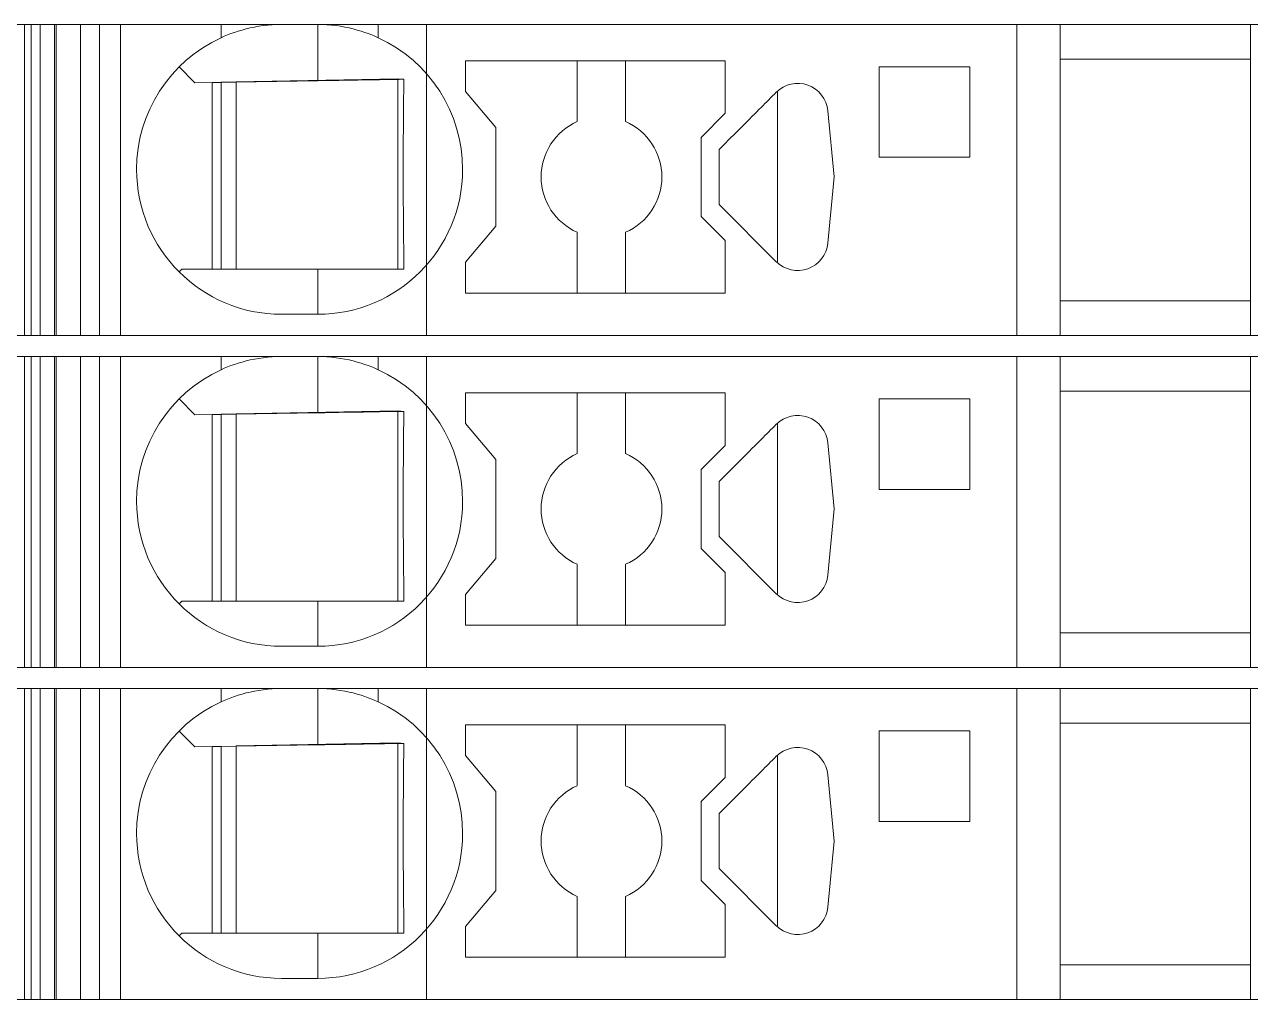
# Model space of a CAD drawing. Header units: millimetres. Extents: x 0 to 1680, y 0 to 1188.
# Drawn here: x 891.89 to 912.2, y 484.85 to 501 of the extents above; entities that cross this region are included whole.
import ezdxf
from ezdxf.enums import TextEntityAlignment as Align

# ---------------------------------------------------------------- set-up
doc = ezdxf.new("R2010")
doc.units = ezdxf.units.MM
for name, color, linetype, lineweight in [('EPLAN309', 5, 'Continuous', 5), ('EPLAN493', 5, 'Continuous', 5), ('MAIN-1', 7, 'Continuous', 5), ('MAIN-2', 7, 'Continuous', 5)]:
    doc.layers.add(name, color=color, linetype=linetype, lineweight=lineweight)
doc.styles.add('Tahoma', font='')
doc.styles.get('Tahoma').set_extended_font_data('Tahoma')

# ---------------------------------------------------------------- blocks, each defined once
blk = doc.blocks.new('EPLSYM_LibrarySPECIAL_Symbol12_Variant0_Placement8_7')
at = {"layer": 'EPLAN309', "lineweight": 13, "ltscale": 16}
blk.add_lwpolyline([(0, -5.15), (68.15, -5.15), (68.15, 0), (0, 0)], close=True, dxfattribs=at)
at = {"layer": 'EPLAN493', "color": 5, "style": 'Tahoma'}
blk.add_attdef('17_20450', text='', height=2.3478, dxfattribs=at).set_placement((0, -21.83478), align=Align.MIDDLE_RIGHT)
blk = doc.blocks.new('EPLSYM_LibrarySPECIAL_Symbol12_Variant0_Placement8_8')
at = {"layer": 'EPLAN309', "lineweight": 13, "ltscale": 16}
blk.add_lwpolyline([(0, -5.15), (68.15, -5.15), (68.15, 0), (0, 0)], close=True, dxfattribs=at)
at = {"layer": 'EPLAN493', "color": 5, "style": 'Tahoma'}
blk.add_attdef('17_20450', text='', height=2.3478, dxfattribs=at).set_placement((0, -21.83478), align=Align.MIDDLE_RIGHT)
blk = doc.blocks.new('EPLSYM_LibrarySPECIAL_Symbol12_Variant0_Placement8_9')
at = {"layer": 'EPLAN309', "lineweight": 13, "ltscale": 16}
blk.add_lwpolyline([(0, -5.15), (68.15, -5.15), (68.15, 0), (0, 0)], close=True, dxfattribs=at)
at = {"layer": 'EPLAN493', "color": 5, "style": 'Tahoma'}
blk.add_attdef('17_20450', text='', height=2.3478, dxfattribs=at).set_placement((0, -21.83478), align=Align.MIDDLE_RIGHT)

msp = doc.modelspace()

# ---------------------------------------------------------------- linework, layer by layer
at = {"layer": 'MAIN-1'}
for p, q in [((892.001, 501), (891.893, 501)), ((891.893, 495.85), (891.893, 501)), ((892.001, 501), (895.15, 501)), ((892.001, 495.85), (892.001, 501)), ((895.15, 501), (896.15, 501)), ((895.15, 501), (895.15, 500.782)), ((895.701, 500.958), (895.772, 500.97)), ((895.772, 500.97), (895.846, 500.981)), ((895.846, 500.981), (895.921, 500.989)), ((895.921, 500.989), (895.997, 500.995)), ((895.997, 500.995), (896.073, 500.999)), ((896.073, 500.999), (896.15, 501)), ((896.75, 501), (896.15, 501)), ((896.827, 500.999), (896.75, 501)), ((897.75, 501), (896.75, 501)), ((896.75, 500.068), (896.75, 501)), ((896.903, 500.995), (896.827, 500.999)), ((896.979, 500.989), (896.903, 500.995)), ((897.054, 500.981), (896.979, 500.989)), ((897.128, 500.97), (897.054, 500.981)), ((897.199, 500.958), (897.128, 500.97)), ((897.75, 501), (908.332, 501)), ((897.75, 501), (897.75, 500.782)), ((909.05, 501), (908.332, 501)), ((908.332, 495.85), (908.332, 501)), ((909.05, 501), (912.2, 501)), ((909.05, 501), (909.05, 495.85)), ((912.2, 495.85), (912.2, 501)), ((895.15, 500.782), (895.202, 500.805)), ((895.202, 500.805), (895.256, 500.827)), ((895.256, 500.827), (895.313, 500.849)), ((895.313, 500.849), (895.372, 500.87)), ((895.372, 500.87), (895.433, 500.89)), ((895.433, 500.89), (895.497, 500.909)), ((895.497, 500.909), (895.563, 500.927)), ((895.563, 500.927), (895.631, 500.943)), ((895.631, 500.943), (895.701, 500.958)), ((897.269, 500.943), (897.199, 500.958)), ((897.337, 500.927), (897.269, 500.943)), ((897.403, 500.909), (897.337, 500.927)), ((897.467, 500.89), (897.403, 500.909)), ((897.528, 500.87), (897.467, 500.89)), ((897.587, 500.849), (897.528, 500.87)), ((897.644, 500.827), (897.587, 500.849)), ((897.698, 500.805), (897.644, 500.827)), ((897.75, 500.782), (897.698, 500.805)), ((899.2, 500.4), (899.2, 499.889)), ((903.5, 500.4), (899.2, 500.4)), ((901.05, 500.4), (901.05, 499.392)), ((901.85, 499.392), (901.85, 500.4)), ((903.5, 499.529), (903.5, 500.4)), ((909.05, 500.425), (912.2, 500.425)), ((894.453, 500.297), (894.717, 500.033)), ((906.05, 500.3), (906.05, 498.8)), ((907.55, 500.3), (906.05, 500.3)), ((907.55, 498.8), (907.55, 500.3)), ((894.717, 500.033), (896.75, 500.068)), ((895, 496.95), (895, 500.038)), ((895.15, 500.04), (895.15, 496.95)), ((895.4, 496.95), (895.4, 500.045)), ((896.87, 500.07), (896.75, 500.068)), ((896.987, 500.072), (896.87, 500.07)), ((897.1, 500.074), (896.987, 500.072)), ((897.209, 500.076), (897.1, 500.074)), ((897.313, 500.078), (897.209, 500.076)), ((897.412, 500.079), (897.313, 500.078)), ((897.507, 500.081), (897.412, 500.079)), ((897.599, 500.083), (897.507, 500.081)), ((897.688, 500.084), (897.599, 500.083)), ((897.774, 500.086), (897.688, 500.084)), ((897.858, 500.087), (897.774, 500.086)), ((897.94, 500.088), (897.858, 500.087)), ((898.02, 500.09), (897.94, 500.088)), ((898.099, 500.091), (898.02, 500.09)), ((898.079, 496.95), (898.079, 500.091)), ((898.176, 500.092), (898.099, 500.091)), ((898.174, 499.877), (898.175, 499.95)), ((898.175, 499.95), (898.176, 500.022)), ((898.176, 500.022), (898.176, 500.092)), ((898.173, 499.803), (898.174, 499.877)), ((898.173, 499.727), (898.173, 499.803)), ((899.7, 499.293), (899.2, 499.889)), ((904.221, 499.753), (904.19, 499.722)), ((904.252, 499.785), (904.221, 499.753)), ((904.284, 499.816), (904.252, 499.785)), ((904.315, 499.847), (904.284, 499.816)), ((904.346, 499.879), (904.315, 499.847)), ((904.367, 499.898), (904.367, 497.052)), ((898.17, 499.488), (898.171, 499.57)), ((898.171, 499.57), (898.172, 499.649)), ((898.172, 499.649), (898.173, 499.727)), ((904.021, 499.553), (903.983, 499.515)), ((904.058, 499.59), (904.021, 499.553)), ((904.094, 499.626), (904.058, 499.59)), ((904.127, 499.659), (904.094, 499.626)), ((904.158, 499.691), (904.127, 499.659)), ((904.19, 499.722), (904.158, 499.691)), ((905.302, 498.475), (905.198, 499.572)), ((898.169, 499.317), (898.17, 499.404)), ((898.17, 499.404), (898.17, 499.488)), ((903.1, 499.129), (903.5, 499.529)), ((903.823, 499.356), (903.742, 499.274)), ((903.902, 499.434), (903.823, 499.356)), ((903.943, 499.475), (903.902, 499.434)), ((903.983, 499.515), (903.943, 499.475)), ((898.168, 499.132), (898.169, 499.226)), ((898.169, 499.226), (898.169, 499.317)), ((899.7, 497.657), (899.7, 499.293)), ((903.658, 499.19), (903.572, 499.104)), ((903.742, 499.274), (903.658, 499.19)), ((898.167, 498.931), (898.168, 499.034)), ((898.168, 499.034), (898.168, 499.132)), ((903.1, 499.129), (903.1, 497.821)), ((903.486, 499.018), (903.4, 498.932)), ((903.572, 499.104), (903.486, 499.018)), ((898.167, 498.824), (898.167, 498.931)), ((898.167, 498.713), (898.167, 498.824)), ((903.4, 498.802), (903.4, 498.932)), ((903.4, 498.671), (903.4, 498.802)), ((906.05, 498.8), (907.55, 498.8)), ((898.167, 498.6), (898.167, 498.713)), ((898.167, 498.479), (898.167, 498.6)), ((903.4, 498.54), (903.4, 498.671)), ((903.4, 498.41), (903.4, 498.54)), ((898.167, 498.361), (898.167, 498.479)), ((898.167, 498.247), (898.167, 498.361)), ((903.4, 498.279), (903.4, 498.41)), ((905.198, 497.378), (905.302, 498.475)), ((898.168, 498.138), (898.167, 498.247)), ((898.168, 498.034), (898.168, 498.138)), ((903.4, 498.148), (903.4, 498.279)), ((903.4, 498.018), (903.4, 498.148)), ((898.169, 497.934), (898.168, 498.034)), ((898.169, 497.839), (898.169, 497.934)), ((903.4, 498.018), (904.346, 497.071)), ((898.17, 497.748), (898.169, 497.839)), ((898.171, 497.659), (898.17, 497.748)), ((903.5, 497.421), (903.1, 497.821)), ((898.172, 497.573), (898.171, 497.659)), ((898.172, 497.49), (898.172, 497.573)), ((899.2, 497.061), (899.7, 497.657)), ((901.05, 496.55), (901.05, 497.558)), ((901.85, 496.55), (901.85, 497.558)), ((898.173, 497.408), (898.172, 497.49)), ((898.174, 497.329), (898.173, 497.408)), ((898.175, 497.25), (898.174, 497.329)), ((903.5, 496.55), (903.5, 497.421)), ((898.176, 497.174), (898.175, 497.25)), ((898.176, 497.098), (898.176, 497.174)), ((894.5, 496.95), (894.453, 496.903)), ((894.5, 496.95), (896.75, 496.95)), ((896.75, 496.95), (896.842, 496.95)), ((896.75, 496.95), (896.75, 496.2)), ((896.842, 496.95), (896.933, 496.95)), ((896.933, 496.95), (897.023, 496.95)), ((897.023, 496.95), (897.11, 496.95)), ((897.11, 496.95), (897.195, 496.95)), ((897.195, 496.95), (897.278, 496.95)), ((897.278, 496.95), (897.358, 496.95)), ((897.358, 496.95), (897.436, 496.95)), ((897.436, 496.95), (897.511, 496.95)), ((897.511, 496.95), (897.585, 496.95)), ((897.585, 496.95), (897.657, 496.95)), ((897.657, 496.95), (897.726, 496.95)), ((897.726, 496.95), (897.795, 496.95)), ((897.795, 496.95), (897.861, 496.95)), ((897.861, 496.95), (897.927, 496.95)), ((897.927, 496.95), (897.991, 496.95)), ((897.991, 496.95), (898.055, 496.95)), ((898.055, 496.95), (898.117, 496.95)), ((898.117, 496.95), (898.178, 496.95)), ((898.177, 497.024), (898.176, 497.098)), ((898.178, 496.95), (898.177, 497.024)), ((899.2, 497.061), (899.2, 496.55)), ((903.5, 496.55), (899.2, 496.55)), ((909.05, 496.425), (912.2, 496.425)), ((896.75, 496.2), (896.15, 496.2)), ((892.001, 495.85), (891.893, 495.85)), ((892.001, 495.85), (908.332, 495.85)), ((909.05, 495.85), (908.332, 495.85)), ((909.05, 495.85), (912.2, 495.85)), ((892.001, 495.5), (891.893, 495.5)), ((891.893, 490.35), (891.893, 495.5)), ((892.001, 495.5), (895.15, 495.5)), ((892.001, 490.35), (892.001, 495.5)), ((895.15, 495.5), (896.15, 495.5)), ((895.15, 495.5), (895.15, 495.282)), ((895.772, 495.47), (895.846, 495.481)), ((895.846, 495.481), (895.921, 495.489)), ((895.921, 495.489), (895.997, 495.495)), ((895.997, 495.495), (896.073, 495.499)), ((896.073, 495.499), (896.15, 495.5)), ((896.75, 495.5), (896.15, 495.5)), ((896.827, 495.499), (896.75, 495.5)), ((897.75, 495.5), (896.75, 495.5)), ((896.75, 494.568), (896.75, 495.5)), ((896.903, 495.495), (896.827, 495.499)), ((896.979, 495.489), (896.903, 495.495)), ((897.054, 495.481), (896.979, 495.489)), ((897.128, 495.47), (897.054, 495.481)), ((897.75, 495.5), (908.332, 495.5)), ((897.75, 495.5), (897.75, 495.282)), ((909.05, 495.5), (908.332, 495.5)), ((908.332, 490.35), (908.332, 495.5)), ((909.05, 495.5), (912.2, 495.5)), ((909.05, 495.5), (909.05, 490.35)), ((912.2, 490.35), (912.2, 495.5)), ((895.15, 495.282), (895.202, 495.305)), ((895.202, 495.305), (895.256, 495.327)), ((895.256, 495.327), (895.313, 495.349)), ((895.313, 495.349), (895.372, 495.37)), ((895.372, 495.37), (895.433, 495.39)), ((895.433, 495.39), (895.497, 495.409)), ((895.497, 495.409), (895.563, 495.427)), ((895.563, 495.427), (895.631, 495.443)), ((895.631, 495.443), (895.701, 495.458)), ((895.701, 495.458), (895.772, 495.47)), ((897.199, 495.458), (897.128, 495.47)), ((897.269, 495.443), (897.199, 495.458)), ((897.337, 495.427), (897.269, 495.443)), ((897.403, 495.409), (897.337, 495.427)), ((897.467, 495.39), (897.403, 495.409)), ((897.528, 495.37), (897.467, 495.39)), ((897.587, 495.349), (897.528, 495.37)), ((897.644, 495.327), (897.587, 495.349)), ((897.698, 495.305), (897.644, 495.327)), ((897.75, 495.282), (897.698, 495.305)), ((899.2, 494.9), (899.2, 494.389)), ((903.5, 494.9), (899.2, 494.9)), ((901.05, 494.9), (901.05, 493.892)), ((901.85, 493.892), (901.85, 494.9)), ((903.5, 494.029), (903.5, 494.9)), ((909.05, 494.925), (912.2, 494.925)), ((894.453, 494.797), (894.717, 494.533)), ((906.05, 494.8), (906.05, 493.3)), ((907.55, 494.8), (906.05, 494.8)), ((907.55, 493.3), (907.55, 494.8)), ((894.717, 494.533), (896.75, 494.568)), ((895, 491.45), (895, 494.538)), ((895.15, 494.54), (895.15, 491.45)), ((895.4, 491.45), (895.4, 494.545)), ((896.87, 494.57), (896.75, 494.568)), ((896.987, 494.572), (896.87, 494.57)), ((897.1, 494.574), (896.987, 494.572)), ((897.209, 494.576), (897.1, 494.574)), ((897.313, 494.578), (897.209, 494.576)), ((897.412, 494.579), (897.313, 494.578)), ((897.507, 494.581), (897.412, 494.579)), ((897.599, 494.583), (897.507, 494.581)), ((897.688, 494.584), (897.599, 494.583)), ((897.774, 494.586), (897.688, 494.584)), ((897.858, 494.587), (897.774, 494.586)), ((897.94, 494.588), (897.858, 494.587)), ((898.02, 494.59), (897.94, 494.588)), ((898.099, 494.591), (898.02, 494.59)), ((898.079, 491.45), (898.079, 494.591)), ((898.176, 494.592), (898.099, 494.591)), ((898.175, 494.45), (898.176, 494.522)), ((898.176, 494.522), (898.176, 494.592)), ((898.173, 494.303), (898.174, 494.377)), ((898.173, 494.227), (898.173, 494.303)), ((898.174, 494.377), (898.175, 494.45)), ((899.7, 493.793), (899.2, 494.389)), ((904.252, 494.285), (904.221, 494.253)), ((904.284, 494.316), (904.252, 494.285)), ((904.315, 494.347), (904.284, 494.316)), ((904.346, 494.379), (904.315, 494.347)), ((904.367, 494.398), (904.367, 491.552)), ((898.17, 493.988), (898.171, 494.07)), ((898.171, 494.07), (898.172, 494.149)), ((898.172, 494.149), (898.173, 494.227)), ((904.058, 494.09), (904.021, 494.053)), ((904.094, 494.126), (904.058, 494.09)), ((904.127, 494.159), (904.094, 494.126)), ((904.158, 494.191), (904.127, 494.159)), ((904.19, 494.222), (904.158, 494.191)), ((904.221, 494.253), (904.19, 494.222)), ((905.302, 492.975), (905.198, 494.072)), ((898.169, 493.817), (898.17, 493.904)), ((898.17, 493.904), (898.17, 493.988)), ((903.1, 493.629), (903.5, 494.029)), ((903.902, 493.934), (903.823, 493.856)), ((903.943, 493.975), (903.902, 493.934)), ((903.983, 494.015), (903.943, 493.975)), ((904.021, 494.053), (903.983, 494.015)), ((898.168, 493.632), (898.169, 493.726)), ((898.169, 493.726), (898.169, 493.817)), ((899.7, 492.157), (899.7, 493.793)), ((903.658, 493.69), (903.572, 493.604)), ((903.742, 493.774), (903.658, 493.69)), ((903.823, 493.856), (903.742, 493.774)), ((898.167, 493.431), (898.168, 493.534)), ((898.168, 493.534), (898.168, 493.632)), ((903.1, 493.629), (903.1, 492.321)), ((903.486, 493.518), (903.4, 493.432)), ((903.572, 493.604), (903.486, 493.518)), ((898.167, 493.324), (898.167, 493.431)), ((898.167, 493.213), (898.167, 493.324)), ((903.4, 493.302), (903.4, 493.432)), ((903.4, 493.171), (903.4, 493.302)), ((906.05, 493.3), (907.55, 493.3)), ((898.167, 493.1), (898.167, 493.213)), ((898.167, 492.979), (898.167, 493.1)), ((903.4, 493.04), (903.4, 493.171)), ((898.167, 492.861), (898.167, 492.979)), ((898.167, 492.747), (898.167, 492.861)), ((903.4, 492.91), (903.4, 493.04)), ((903.4, 492.779), (903.4, 492.91)), ((905.198, 491.878), (905.302, 492.975)), ((898.168, 492.638), (898.167, 492.747)), ((898.168, 492.534), (898.168, 492.638)), ((903.4, 492.648), (903.4, 492.779)), ((903.4, 492.518), (903.4, 492.648)), ((898.169, 492.434), (898.168, 492.534)), ((903.4, 492.518), (904.346, 491.571)), ((898.169, 492.339), (898.169, 492.434)), ((898.17, 492.248), (898.169, 492.339)), ((898.171, 492.159), (898.17, 492.248)), ((903.5, 491.921), (903.1, 492.321)), ((898.172, 492.073), (898.171, 492.159)), ((898.172, 491.99), (898.172, 492.073)), ((899.2, 491.561), (899.7, 492.157)), ((901.05, 491.05), (901.05, 492.058)), ((901.85, 491.05), (901.85, 492.058)), ((898.173, 491.908), (898.172, 491.99)), ((898.174, 491.829), (898.173, 491.908)), ((898.175, 491.75), (898.174, 491.829)), ((903.5, 491.05), (903.5, 491.921)), ((898.176, 491.674), (898.175, 491.75)), ((898.176, 491.598), (898.176, 491.674)), ((894.5, 491.45), (894.453, 491.403)), ((894.5, 491.45), (896.75, 491.45)), ((896.75, 491.45), (896.842, 491.45)), ((896.75, 491.45), (896.75, 490.7)), ((896.842, 491.45), (896.933, 491.45)), ((896.933, 491.45), (897.023, 491.45)), ((897.023, 491.45), (897.11, 491.45)), ((897.11, 491.45), (897.195, 491.45)), ((897.195, 491.45), (897.278, 491.45)), ((897.278, 491.45), (897.358, 491.45)), ((897.358, 491.45), (897.436, 491.45)), ((897.436, 491.45), (897.511, 491.45)), ((897.511, 491.45), (897.585, 491.45)), ((897.585, 491.45), (897.657, 491.45)), ((897.657, 491.45), (897.726, 491.45)), ((897.726, 491.45), (897.795, 491.45)), ((897.795, 491.45), (897.861, 491.45)), ((897.861, 491.45), (897.927, 491.45)), ((897.927, 491.45), (897.991, 491.45)), ((897.991, 491.45), (898.055, 491.45)), ((898.055, 491.45), (898.117, 491.45)), ((898.117, 491.45), (898.178, 491.45)), ((898.177, 491.524), (898.176, 491.598)), ((898.178, 491.45), (898.177, 491.524)), ((899.2, 491.561), (899.2, 491.05)), ((903.5, 491.05), (899.2, 491.05)), ((909.05, 490.925), (912.2, 490.925)), ((896.75, 490.7), (896.15, 490.7)), ((892.001, 490.35), (891.893, 490.35)), ((892.001, 490.35), (908.332, 490.35)), ((909.05, 490.35), (908.332, 490.35)), ((909.05, 490.35), (912.2, 490.35)), ((892.001, 490), (891.893, 490)), ((891.893, 484.85), (891.893, 490)), ((892.001, 490), (895.15, 490)), ((892.001, 484.85), (892.001, 490)), ((895.15, 490), (896.15, 490)), ((895.15, 490), (895.15, 489.782)), ((895.997, 489.995), (896.073, 489.999)), ((896.073, 489.999), (896.15, 490)), ((896.75, 490), (896.15, 490)), ((896.827, 489.999), (896.75, 490)), ((897.75, 490), (896.75, 490)), ((896.75, 489.068), (896.75, 490)), ((896.903, 489.995), (896.827, 489.999)), ((897.75, 490), (908.332, 490)), ((897.75, 490), (897.75, 489.782)), ((909.05, 490), (908.332, 490)), ((908.332, 484.85), (908.332, 490)), ((909.05, 490), (912.2, 490)), ((909.05, 490), (909.05, 484.85)), ((912.2, 484.85), (912.2, 490)), ((895.15, 489.782), (895.202, 489.805)), ((895.202, 489.805), (895.256, 489.827)), ((895.256, 489.827), (895.313, 489.849)), ((895.313, 489.849), (895.372, 489.87)), ((895.372, 489.87), (895.433, 489.89)), ((895.433, 489.89), (895.497, 489.909)), ((895.497, 489.909), (895.563, 489.927)), ((895.563, 489.927), (895.631, 489.943)), ((895.631, 489.943), (895.701, 489.958)), ((895.701, 489.958), (895.772, 489.97)), ((895.772, 489.97), (895.846, 489.981)), ((895.846, 489.981), (895.921, 489.989)), ((895.921, 489.989), (895.997, 489.995)), ((896.979, 489.989), (896.903, 489.995)), ((897.054, 489.981), (896.979, 489.989)), ((897.128, 489.97), (897.054, 489.981)), ((897.199, 489.958), (897.128, 489.97)), ((897.269, 489.943), (897.199, 489.958)), ((897.337, 489.927), (897.269, 489.943)), ((897.403, 489.909), (897.337, 489.927)), ((897.467, 489.89), (897.403, 489.909)), ((897.528, 489.87), (897.467, 489.89)), ((897.587, 489.849), (897.528, 489.87)), ((897.644, 489.827), (897.587, 489.849)), ((897.698, 489.805), (897.644, 489.827)), ((897.75, 489.782), (897.698, 489.805)), ((899.2, 489.4), (899.2, 488.889)), ((903.5, 489.4), (899.2, 489.4)), ((901.05, 489.4), (901.05, 488.392)), ((901.85, 488.392), (901.85, 489.4)), ((903.5, 488.529), (903.5, 489.4)), ((909.05, 489.425), (912.2, 489.425)), ((894.453, 489.297), (894.717, 489.033)), ((906.05, 489.3), (906.05, 487.8)), ((907.55, 489.3), (906.05, 489.3)), ((907.55, 487.8), (907.55, 489.3)), ((894.717, 489.033), (896.75, 489.068)), ((895, 485.95), (895, 489.038)), ((895.15, 489.04), (895.15, 485.95)), ((895.4, 485.95), (895.4, 489.045)), ((896.87, 489.07), (896.75, 489.068)), ((896.987, 489.072), (896.87, 489.07)), ((897.1, 489.074), (896.987, 489.072)), ((897.209, 489.076), (897.1, 489.074)), ((897.313, 489.078), (897.209, 489.076)), ((897.412, 489.079), (897.313, 489.078)), ((897.507, 489.081), (897.412, 489.079)), ((897.599, 489.083), (897.507, 489.081)), ((897.688, 489.084), (897.599, 489.083)), ((897.774, 489.086), (897.688, 489.084)), ((897.858, 489.087), (897.774, 489.086)), ((897.94, 489.088), (897.858, 489.087)), ((898.02, 489.09), (897.94, 489.088)), ((898.099, 489.091), (898.02, 489.09)), ((898.079, 485.95), (898.079, 489.091)), ((898.176, 489.092), (898.099, 489.091)), ((898.175, 488.95), (898.176, 489.022)), ((898.176, 489.022), (898.176, 489.092)), ((898.173, 488.803), (898.174, 488.877)), ((898.173, 488.727), (898.173, 488.803)), ((898.174, 488.877), (898.175, 488.95)), ((899.7, 488.293), (899.2, 488.889)), ((904.252, 488.785), (904.221, 488.753)), ((904.284, 488.816), (904.252, 488.785)), ((904.315, 488.847), (904.284, 488.816)), ((904.346, 488.879), (904.315, 488.847)), ((904.367, 488.898), (904.367, 486.052)), ((898.171, 488.57), (898.172, 488.649)), ((898.172, 488.649), (898.173, 488.727)), ((904.058, 488.59), (904.021, 488.553)), ((904.094, 488.626), (904.058, 488.59)), ((904.127, 488.659), (904.094, 488.626)), ((904.158, 488.691), (904.127, 488.659)), ((904.19, 488.722), (904.158, 488.691)), ((904.221, 488.753), (904.19, 488.722)), ((898.169, 488.317), (898.17, 488.404)), ((898.17, 488.488), (898.171, 488.57)), ((898.17, 488.404), (898.17, 488.488)), ((903.1, 488.129), (903.5, 488.529)), ((903.902, 488.434), (903.823, 488.356)), ((903.943, 488.475), (903.902, 488.434)), ((903.983, 488.515), (903.943, 488.475)), ((904.021, 488.553), (903.983, 488.515)), ((905.302, 487.475), (905.198, 488.572)), ((898.168, 488.132), (898.169, 488.226)), ((898.169, 488.226), (898.169, 488.317)), ((899.7, 486.657), (899.7, 488.293)), ((903.658, 488.19), (903.572, 488.104)), ((903.742, 488.274), (903.658, 488.19)), ((903.823, 488.356), (903.742, 488.274)), ((898.167, 487.931), (898.168, 488.034)), ((898.168, 488.034), (898.168, 488.132)), ((903.1, 488.129), (903.1, 486.821)), ((903.486, 488.018), (903.4, 487.932)), ((903.572, 488.104), (903.486, 488.018)), ((898.167, 487.824), (898.167, 487.931)), ((898.167, 487.713), (898.167, 487.824)), ((903.4, 487.802), (903.4, 487.932)), ((903.4, 487.671), (903.4, 487.802)), ((906.05, 487.8), (907.55, 487.8)), ((898.167, 487.6), (898.167, 487.713)), ((898.167, 487.479), (898.167, 487.6)), ((903.4, 487.54), (903.4, 487.671)), ((898.167, 487.361), (898.167, 487.479)), ((898.167, 487.247), (898.167, 487.361)), ((903.4, 487.41), (903.4, 487.54)), ((903.4, 487.279), (903.4, 487.41)), ((905.198, 486.378), (905.302, 487.475)), ((898.168, 487.138), (898.167, 487.247)), ((903.4, 487.148), (903.4, 487.279)), ((898.168, 487.034), (898.168, 487.138)), ((898.169, 486.934), (898.168, 487.034)), ((903.4, 487.018), (903.4, 487.148)), ((903.4, 487.018), (904.346, 486.071)), ((898.169, 486.839), (898.169, 486.934)), ((898.17, 486.748), (898.169, 486.839)), ((903.5, 486.421), (903.1, 486.821)), ((898.171, 486.659), (898.17, 486.748)), ((898.172, 486.573), (898.171, 486.659)), ((898.172, 486.49), (898.172, 486.573)), ((899.2, 486.061), (899.7, 486.657)), ((901.05, 485.55), (901.05, 486.558)), ((901.85, 485.55), (901.85, 486.558)), ((898.173, 486.408), (898.172, 486.49)), ((898.174, 486.329), (898.173, 486.408)), ((903.5, 485.55), (903.5, 486.421)), ((898.175, 486.25), (898.174, 486.329)), ((898.176, 486.174), (898.175, 486.25)), ((898.176, 486.098), (898.176, 486.174)), ((894.5, 485.95), (894.453, 485.903)), ((894.5, 485.95), (896.75, 485.95)), ((896.75, 485.95), (896.842, 485.95)), ((896.75, 485.95), (896.75, 485.2)), ((896.842, 485.95), (896.933, 485.95)), ((896.933, 485.95), (897.023, 485.95)), ((897.023, 485.95), (897.11, 485.95)), ((897.11, 485.95), (897.195, 485.95)), ((897.195, 485.95), (897.278, 485.95)), ((897.278, 485.95), (897.358, 485.95)), ((897.358, 485.95), (897.436, 485.95)), ((897.436, 485.95), (897.511, 485.95)), ((897.511, 485.95), (897.585, 485.95)), ((897.585, 485.95), (897.657, 485.95)), ((897.657, 485.95), (897.726, 485.95)), ((897.726, 485.95), (897.795, 485.95)), ((897.795, 485.95), (897.861, 485.95)), ((897.861, 485.95), (897.927, 485.95)), ((897.927, 485.95), (897.991, 485.95)), ((897.991, 485.95), (898.055, 485.95)), ((898.055, 485.95), (898.117, 485.95)), ((898.117, 485.95), (898.178, 485.95)), ((898.177, 486.024), (898.176, 486.098)), ((898.178, 485.95), (898.177, 486.024)), ((899.2, 486.061), (899.2, 485.55)), ((903.5, 485.55), (899.2, 485.55)), ((909.05, 485.425), (912.2, 485.425)), ((896.75, 485.2), (896.15, 485.2)), ((892.001, 484.85), (891.893, 484.85)), ((892.001, 484.85), (908.332, 484.85)), ((909.05, 484.85), (908.332, 484.85)), ((909.05, 484.85), (912.2, 484.85))]:
    msp.add_line(p, q, dxfattribs=at)
for centre, radius, start, end in [((896.15, 498.6), 2.4, 114.6244, 180), ((896.75, 498.6), 2.4, 0, 65.3756), ((904.7, 499.525), 0.5, 5.4404, 135), ((901.45, 498.475), 1, 113.5782, 180), ((901.45, 498.475), 1, 0, 66.4218), ((896.15, 498.6), 2.4, 180, 270), ((896.75, 498.6), 2.4, 270, 0), ((901.45, 498.475), 1, 180, 246.4218), ((901.45, 498.475), 1, 293.5782, 0), ((904.7, 497.425), 0.5, 225, 354.5596), ((896.15, 493.1), 2.4, 114.6244, 180), ((896.75, 493.1), 2.4, 0, 65.3756), ((904.7, 494.025), 0.5, 5.4404, 135), ((901.45, 492.975), 1, 113.5782, 180), ((901.45, 492.975), 1, 0, 66.4218), ((896.15, 493.1), 2.4, 180, 270), ((896.75, 493.1), 2.4, 270, 0), ((901.45, 492.975), 1, 180, 246.4218), ((901.45, 492.975), 1, 293.5782, 0), ((904.7, 491.925), 0.5, 225, 354.5596), ((896.15, 487.6), 2.4, 114.6244, 180), ((896.75, 487.6), 2.4, 0, 65.3756), ((904.7, 488.525), 0.5, 5.4404, 135), ((901.45, 487.475), 1, 113.5782, 180), ((901.45, 487.475), 1, 0, 66.4218), ((896.15, 487.6), 2.4, 180, 270), ((896.75, 487.6), 2.4, 270, 0), ((901.45, 487.475), 1, 180, 246.4218), ((901.45, 487.475), 1, 293.5782, 0), ((904.7, 486.425), 0.5, 225, 354.5596)]:
    msp.add_arc(centre, radius, start, end, dxfattribs=at)
at = {"layer": 'MAIN-2'}
for p, q in [((892.15, 501), (892.15, 495.85)), ((892.389, 495.85), (892.389, 501)), ((892.417, 501), (892.417, 495.85)), ((892.82, 501), (892.82, 495.85)), ((893.136, 495.85), (893.136, 501)), ((893.481, 501), (893.481, 495.85)), ((898.55, 495.85), (898.55, 501)), ((894.717, 500.033), (895, 500.038)), ((895.15, 500.042), (895, 500.039)), ((895, 500.039), (895, 500.038)), ((895, 500.038), (895, 500.038)), ((895.4, 500.048), (895.15, 500.043)), ((895.15, 500.042), (895.15, 500.043)), ((895.15, 500.042), (895.15, 500.04)), ((895.4, 500.053), (898.079, 500.1)), ((895.4, 500.048), (895.4, 500.053)), ((895.4, 500.045), (895.4, 500.048)), ((898.079, 500.1), (898.176, 500.092)), ((898.079, 500.091), (898.079, 500.1)), ((895.15, 496.95), (895.15, 496.95)), ((895.4, 496.95), (895.4, 496.95)), ((892.15, 495.5), (892.15, 490.35)), ((892.389, 490.35), (892.389, 495.5)), ((892.417, 495.5), (892.417, 490.35)), ((892.82, 495.5), (892.82, 490.35)), ((893.136, 490.35), (893.136, 495.5)), ((893.481, 495.5), (893.481, 490.35)), ((898.55, 490.35), (898.55, 495.5)), ((894.717, 494.533), (895, 494.538)), ((895.15, 494.542), (895, 494.539)), ((895, 494.539), (895, 494.538)), ((895, 494.538), (895, 494.538)), ((895.4, 494.548), (895.15, 494.543)), ((895.15, 494.542), (895.15, 494.543)), ((895.15, 494.542), (895.15, 494.54)), ((895.4, 494.553), (898.079, 494.6)), ((895.4, 494.548), (895.4, 494.553)), ((895.4, 494.545), (895.4, 494.548)), ((898.079, 494.6), (898.176, 494.592)), ((898.079, 494.591), (898.079, 494.6)), ((895.15, 491.45), (895.15, 491.45)), ((895.4, 491.45), (895.4, 491.45)), ((892.15, 490), (892.15, 484.85)), ((892.389, 484.85), (892.389, 490)), ((892.417, 490), (892.417, 484.85)), ((892.82, 490), (892.82, 484.85)), ((893.136, 484.85), (893.136, 490)), ((893.481, 490), (893.481, 484.85)), ((898.55, 484.85), (898.55, 490)), ((894.717, 489.033), (895, 489.038)), ((895.15, 489.042), (895, 489.039)), ((895, 489.039), (895, 489.038)), ((895, 489.038), (895, 489.038)), ((895.4, 489.048), (895.15, 489.043)), ((895.15, 489.042), (895.15, 489.043)), ((895.15, 489.042), (895.15, 489.04)), ((895.4, 489.053), (898.079, 489.1)), ((895.4, 489.048), (895.4, 489.053)), ((895.4, 489.045), (895.4, 489.048)), ((898.079, 489.1), (898.176, 489.092)), ((898.079, 489.091), (898.079, 489.1)), ((895.15, 485.95), (895.15, 485.95)), ((895.4, 485.95), (895.4, 485.95))]:
    msp.add_line(p, q, dxfattribs=at)

# ---------------------------------------------------------------- block references
for name, p in [('EPLSYM_LibrarySPECIAL_Symbol12_Variant0_Placement8_7', (873, 501)), ('EPLSYM_LibrarySPECIAL_Symbol12_Variant0_Placement8_8', (873, 495.5)), ('EPLSYM_LibrarySPECIAL_Symbol12_Variant0_Placement8_9', (873, 490))]:
    msp.add_blockref(name, p)

doc.saveas('drawing.dxf')
